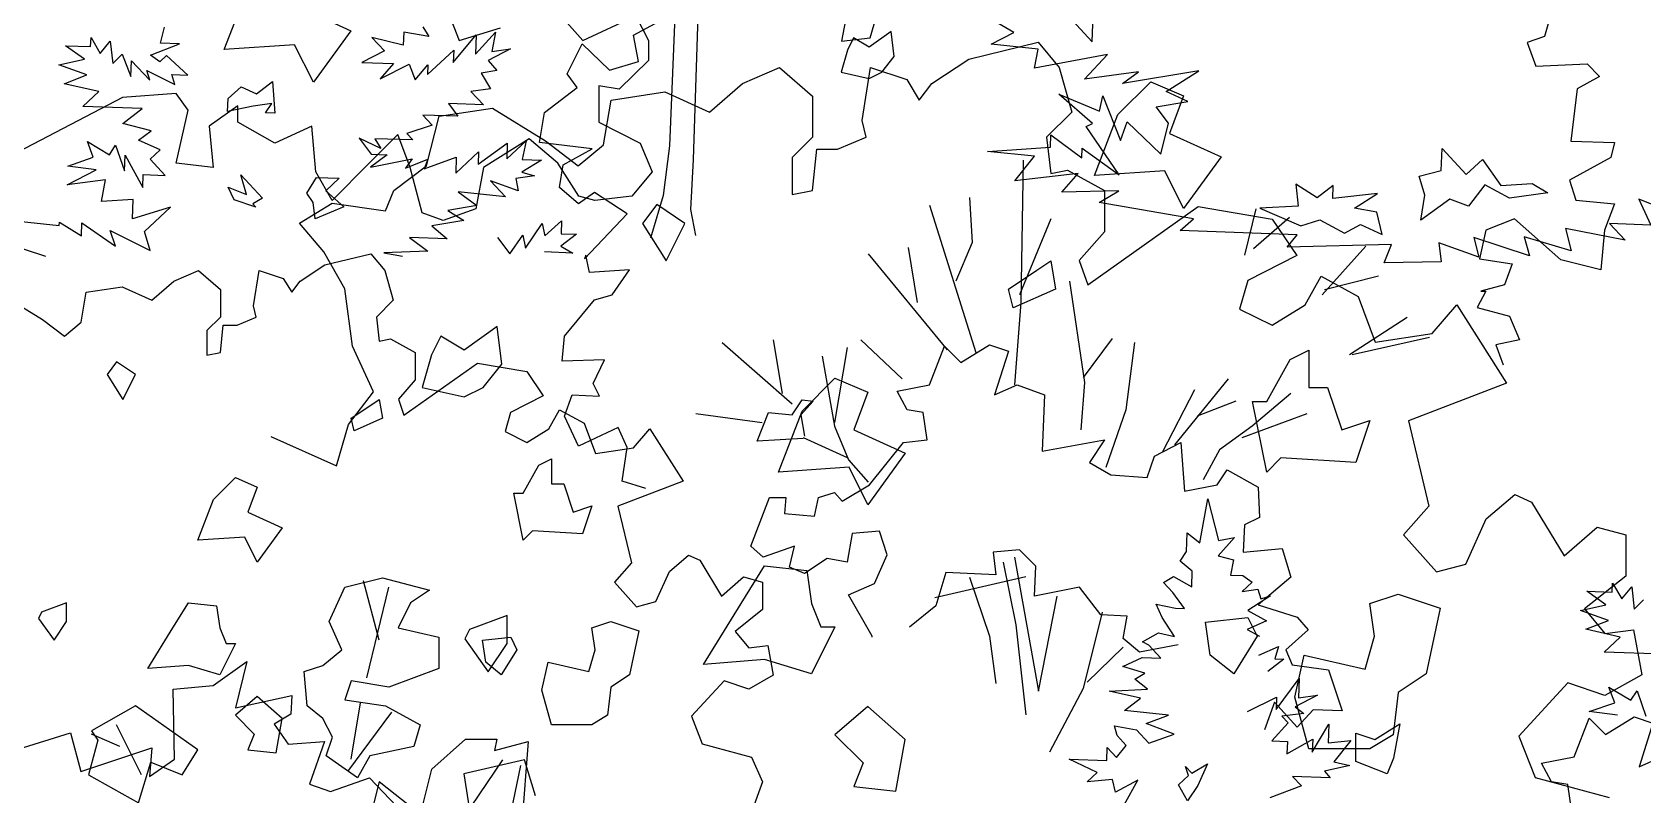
# Model space of a CAD drawing. Header units: inches. Extents: x -11 to 128, y 7 to 56.
# Drawn here: x 59.405 to 60.015, y 22.961 to 23.25 of the extents above; entities that cross this region are included whole.
import ezdxf

# ---------------------------------------------------------------- set-up
doc = ezdxf.new("R2010")
doc.units = ezdxf.units.IN
doc.header["$MEASUREMENT"] = 0
doc.layers.add('CAY', color=94, linetype='Continuous')
doc.layers.add('CAY-3', color=61, linetype='Continuous')
picture_1 = doc.add_image_def('image1.jpg', size_in_pixel=(1680, 1093))

# ---------------------------------------------------------------- blocks, each defined once
blk = doc.blocks.new('A$C76451831')
at = {"layer": 'CAY'}
for p, q in [((1479.9, 1929.8), (1538.3, 1944)), ((1538.3, 1944), (1555.9, 1922.7)), ((1448.6, 1909.2), (1479.9, 1929.8)), ((1288.9, 1909.2), (1320.1, 1922.7)), ((1320.1, 1922.7), (1347.8, 1898.6)), ((1389.7, 1877.9), (1396.8, 1922.7)), ((1396.8, 1922.7), (1427.4, 1912.7)), ((1555.9, 1922.7), (1566.6, 1885)), ((1261.1, 1885), (1288.9, 1909.2)), ((1427.4, 1912.7), (1438, 1895)), ((1438, 1895), (1448.6, 1909.2)), ((1171.5, 1857.3), (1178, 1895)), ((1178, 1895), (1223.4, 1902.1)), ((1223.4, 1902.1), (1261.1, 1885)), ((1347.8, 1898.6), (1347.8, 1863.8)), ((1022.3, 1839.6), (1033, 1881.5)), ((1033, 1881.5), (1077.8, 1888.5)), ((1077.8, 1888.5), (1122.6, 1860.8)), ((1393.2, 1863.8), (1389.7, 1877.9)), ((1566.6, 1885), (1545.3, 1863.8)), ((1347.8, 1863.8), (1330.7, 1846.6)), ((1369, 1853.7), (1393.2, 1863.8)), ((1545.3, 1863.8), (1548.9, 1833.1)), ((1122.6, 1860.8), (1150.3, 1839.6)), ((1150.3, 1839.6), (1171.5, 1857.3)), ((1347.8, 1818.9), (1351.4, 1853.7)), ((1351.4, 1853.7), (1369, 1853.7)), ((994.6, 1818.9), (1022.3, 1839.6)), ((1330.7, 1846.6), (1330.7, 1815.4)), ((1548.9, 1833.1), (1563, 1836)), ((1563, 1836), (1594.3, 1818.9)), ((915, 1791.2), (942.7, 1808.3)), ((942.7, 1808.3), (987.6, 1801.8)), ((987.6, 1801.8), (994.6, 1818.9)), ((1330.7, 1815.4), (1347.8, 1818.9)), ((1594.3, 1818.9), (1594.3, 1784.1)), ((1580.1, 1739.3), (1673.3, 1805.4)), ((1673.3, 1805.4), (1735.8, 1794.7)), ((1735.8, 1794.7), (1756.4, 1764.1)), ((935.7, 1767), (915, 1791.2)), ((1594.3, 1784.1), (1573, 1759.9)), ((953.4, 1735.8), (935.7, 1767)), ((1573, 1759.9), (1580.1, 1739.3)), ((1756.4, 1764.1), (1715.1, 1742.8)), ((1715.1, 1742.8), (1708.1, 1718.6)), ((1763.5, 1722.2), (1777.1, 1746.4)), ((1777.1, 1746.4), (1808.3, 1729.3)), ((959.8, 1687.4), (953.4, 1735.8)), ((1808.3, 1729.3), (1822.5, 1690.9)), ((1708.1, 1718.6), (1735.8, 1705.1)), ((1735.8, 1705.1), (1763.5, 1722.2)), ((1870.8, 1698), (1891.4, 1722.2)), ((1891.4, 1722.2), (1933.3, 1656.1)), ((977.5, 1649), (959.8, 1687.4)), ((1822.5, 1690.9), (1870.8, 1698)), ((956.3, 1621.3), (977.5, 1649)), ((1933.3, 1656.1), (1850.8, 1624.3)), ((946.3, 1586.5), (956.3, 1621.3)), ((1850.8, 1624.3), (1867.9, 1552.3)), ((890.9, 1611.3), (946.3, 1586.5)), ((1867.9, 1552.3), (1846.6, 1528.1)), ((1916.2, 1541.7), (1940.4, 1562.3)), ((1940.4, 1562.3), (1954.5, 1555.8)), ((1954.5, 1555.8), (1982.2, 1510.4)), ((1899.1, 1503.3), (1916.2, 1541.7)), ((1846.6, 1528.1), (1874.3, 1496.9)), ((1982.2, 1510.4), (2010, 1534.6)), ((2010, 1534.6), (2034.1, 1528.1)), ((2034.1, 1528.1), (2034.1, 1493.3)), ((1874.3, 1496.9), (1899.1, 1503.3)), ((2034.1, 1493.3), (1999.3, 1465.6)), ((4543.8, 1475.6), (4547, 1489.1)), ((4749, 1484.7), (4748.6, 1473.9)), ((4770.2, 1481.3), (4749, 1484.7)), ((4765, 1489.2), (4770.2, 1481.3)), ((4790.7, 1459.3), (4810.1, 1482.6)), ((4809.5, 1466.3), (4826.5, 1484.8)), ((4810.1, 1482.6), (4809.5, 1466.3)), ((4826.5, 1484.8), (4823.2, 1468.6)), ((4463.6, 1473.4), (4484.8, 1472.7)), ((4479.5, 1462), (4463.6, 1473.4)), ((4484.8, 1472.7), (4485.1, 1480.4)), ((4485.1, 1480.4), (4492.8, 1466.9)), ((4492.8, 1466.9), (4501.3, 1477.1)), ((4501.3, 1477.1), (4503.4, 1458.4)), ((4535.3, 1465.5), (4559.7, 1475)), ((4559.7, 1475), (4543.8, 1475.6)), ((4732.6, 1469), (4713.7, 1459.2)), ((4722.1, 1480.2), (4732.6, 1469)), ((4748.6, 1473.9), (4722.1, 1480.2)), ((4769, 1449.1), (4791.1, 1469.7)), ((4791.1, 1469.7), (4790.7, 1459.3)), ((4839.1, 1470.7), (4820.2, 1461)), ((4823.2, 1468.6), (4839.1, 1470.7)), ((1999.3, 1465.6), (2016.4, 1445)), ((4458, 1457.3), (4479.5, 1462)), ((4481.7, 1448.7), (4458, 1457.3)), ((4503.4, 1458.4), (4511.4, 1466.3)), ((4511.4, 1466.3), (4518.8, 1447.4)), ((4518.8, 1447.4), (4519.3, 1460.6)), ((4519.3, 1460.6), (4534.6, 1444.2)), ((4543.3, 1459.7), (4535.3, 1465.5)), ((4548.9, 1465), (4543.3, 1459.7)), ((4566.9, 1448.5), (4548.9, 1465)), ((4713.7, 1459.2), (4740.4, 1458.3)), ((4740.4, 1458.3), (4729, 1445.5)), ((4729, 1445.5), (4753.5, 1457.8)), ((4753.5, 1457.8), (4758.5, 1444.5)), ((4758.5, 1444.5), (4769.3, 1457.3)), ((4769.3, 1457.3), (4769, 1449.1)), ((4820.2, 1461), (4827.6, 1452.5)), ((2016.4, 1445), (2040.6, 1447.9)), ((2040.6, 1447.9), (2047.7, 1410.1)), ((4462.4, 1441.3), (4481.7, 1448.7)), ((4491.7, 1434.8), (4462.4, 1441.3)), ((4534.6, 1444.2), (4532.2, 1452.4)), ((4532.2, 1452.4), (4555.8, 1440.7)), ((4555.8, 1440.7), (4553.3, 1449)), ((4553.3, 1449), (4566.9, 1448.5)), ((4827.6, 1452.5), (4814.4, 1450.3)), ((4814.4, 1450.3), (4822.1, 1436.9)), ((4478.1, 1422.1), (4491.7, 1434.8)), ((4822.1, 1436.9), (4805.7, 1434.7)), ((4805.7, 1434.7), (4816.2, 1423.5)), ((4528.3, 1420.4), (4478.1, 1422.1)), ((4512, 1407.8), (4528.3, 1420.4)), ((4794.5, 1413.8), (4765.1, 1414.8)), ((4765.1, 1414.8), (4773, 1406.4)), ((4786.8, 1424.5), (4794.5, 1413.8)), ((4816.2, 1423.5), (4786.8, 1424.5)), ((1985.2, 1403.1), (1943.9, 1358.2)), ((2016.4, 1392.5), (1985.2, 1403.1)), ((2047.7, 1410.1), (2016.4, 1392.5)), ((4535.8, 1401.5), (4512, 1407.8)), ((4525.1, 1393.7), (4535.8, 1401.5)), ((4773, 1406.4), (4751.5, 1399.4)), ((4487, 1379.2), (4482, 1392.5)), ((4482, 1392.5), (4500.7, 1381.4)), ((4500.7, 1381.4), (4505.9, 1389.4)), ((4505.9, 1389.4), (4513.4, 1367.9)), ((4543.4, 1385.4), (4525.1, 1393.7)), ((4711.4, 1395.4), (4721.4, 1381.9)), ((4729.7, 1386.6), (4711.4, 1395.4)), ((4724.6, 1394.9), (4729.7, 1386.6)), ((4756.7, 1393.8), (4724.6, 1394.9)), ((4751.5, 1399.4), (4756.7, 1393.8)), ((4811.7, 1373.3), (4836.3, 1391)), ((4835.9, 1377.9), (4852.3, 1393.2)), ((4836.3, 1391), (4835.9, 1377.9)), ((4852.3, 1393.2), (4849, 1377.4)), ((4465.5, 1371.8), (4487, 1379.2)), ((4513.4, 1367.9), (4513.8, 1381)), ((4513.8, 1381), (4528.7, 1353.7)), ((4535, 1377.5), (4543.4, 1385.4)), ((4547.7, 1363.9), (4535, 1377.5)), ((4735, 1381.4), (4721, 1371)), ((4721, 1371), (4756.1, 1378)), ((4721.4, 1381.9), (4735, 1381.4)), ((4756.1, 1378), (4750.4, 1370)), ((4750.4, 1370), (4769.3, 1377.5)), ((4766.3, 1369.4), (4793.3, 1379.4)), ((4769.3, 1377.5), (4766.3, 1369.4)), ((4792.9, 1365.8), (4812.1, 1383.7)), ((4793.3, 1379.4), (4792.9, 1365.8)), ((4812.1, 1383.7), (4811.7, 1373.3)), ((4865.3, 1376.9), (4848.6, 1366.6)), ((4849, 1377.4), (4865.3, 1376.9)), ((4464.9, 1355.9), (4489.4, 1368.7)), ((4497.2, 1360.3), (4464.9, 1355.9)), ((4489.4, 1368.7), (4465.5, 1371.8)), ((4493.9, 1341.8), (4497.2, 1360.3)), ((4528.7, 1353.7), (4529.1, 1364.6)), ((4529.1, 1364.6), (4547.7, 1363.9)), ((4822.1, 1359.3), (4834.8, 1345.7)), ((4845.4, 1350.8), (4822.1, 1359.3)), ((4859.4, 1363.5), (4843.5, 1361.3)), ((4843.5, 1361.3), (4845.4, 1350.8)), ((4848.6, 1366.6), (4859.4, 1363.5)), ((1943.9, 1358.2), (1957.5, 1323.4)), ((4834.8, 1345.7), (4795, 1349.9)), ((4795, 1349.9), (4810.5, 1338.4)), ((4520.7, 1343.6), (4493.9, 1341.8)), ((4520.1, 1327.3), (4520.7, 1343.6)), ((4552.2, 1337), (4520.1, 1327.3)), ((4530.1, 1316.5), (4552.2, 1337)), ((4810.5, 1338.4), (4786.3, 1334.3)), ((4786.3, 1334.3), (4799.6, 1325.7)), ((1957.5, 1323.4), (2020, 1306.3)), ((4418.5, 1325.8), (4458.3, 1321.7)), ((4458.3, 1321.7), (4458.4, 1324.4)), ((4458.4, 1324.4), (4477, 1312.9)), ((4477, 1312.9), (4477.4, 1323.8)), ((4477.4, 1323.8), (4505.7, 1304.2)), ((4799.6, 1325.7), (4772.7, 1321.2)), ((4772.7, 1321.2), (4785.5, 1310.3)), ((4851.8, 1302.5), (4865.7, 1323.4)), ((4865.7, 1323.4), (4868.1, 1312.9)), ((4868.1, 1312.9), (4882.1, 1325.5)), ((4882.1, 1325.5), (4881.7, 1314.6)), ((4446.9, 1295.4), (4410.2, 1307.5)), ((4501.2, 1317.5), (4535, 1300.5)), ((4505.7, 1304.2), (4501.2, 1317.5)), ((4535, 1300.5), (4530.1, 1316.5)), ((4753.8, 1311.4), (4769.3, 1300)), ((4785.5, 1310.3), (4753.8, 1311.4)), ((4828.1, 1311.5), (4838.5, 1297.6)), ((4838.5, 1297.6), (4849.5, 1313.5)), ((4849.5, 1313.5), (4851.8, 1302.5)), ((4894.8, 1314.2), (4881.4, 1304.2)), ((4881.7, 1314.6), (4894.8, 1314.2)), ((4682.3, 1288.4), (4721.2, 1297.8)), ((4721.2, 1297.8), (4733, 1283.7)), ((4769.3, 1300), (4732.1, 1298.6)), ((4732.1, 1298.6), (4747.8, 1295.7)), ((4891.6, 1298.4), (4867.6, 1299.3)), ((4881.4, 1304.2), (4891.6, 1298.4)), ((4554.9, 1274.6), (4575.8, 1283.7)), ((4575.8, 1283.7), (4594.3, 1267.5)), ((4622.2, 1253.8), (4626.9, 1283.7)), ((4626.9, 1283.7), (4647.3, 1277)), ((4661.5, 1274.6), (4682.3, 1288.4)), ((4733, 1283.7), (4740.1, 1258.5)), ((4476.7, 1240), (4481, 1265.2)), ((4481, 1265.2), (4511.3, 1269.9)), ((4511.3, 1269.9), (4536.5, 1258.5)), ((4536.5, 1258.5), (4554.9, 1274.6)), ((4594.3, 1267.5), (4594.3, 1244.3)), ((4647.3, 1277), (4654.4, 1265.2)), ((4654.4, 1265.2), (4661.5, 1274.6)), ((4414.2, 1260.8), (4444.1, 1242.4)), ((4624.5, 1244.3), (4622.2, 1253.8)), ((4740.1, 1258.5), (4725.9, 1244.3)), ((4444.1, 1242.4), (4462.6, 1228.2)), ((4462.6, 1228.2), (4476.7, 1240)), ((4594.3, 1244.3), (4582.9, 1232.9)), ((4594.3, 1214.4), (4596.6, 1237.6)), ((4596.6, 1237.6), (4608.4, 1237.6)), ((4608.4, 1237.6), (4624.5, 1244.3)), ((4725.9, 1244.3), (4728.3, 1223.9)), ((4582.9, 1232.9), (4582.9, 1212.1)), ((4728.3, 1223.9), (4737.7, 1225.8)), ((4737.7, 1225.8), (4758.6, 1214.4)), ((4582.9, 1212.1), (4594.3, 1214.4)), ((4758.6, 1214.4), (4758.6, 1191.2)), ((5192.6, 1187), (5205.3, 1219.7)), ((5205.3, 1219.7), (5219, 1206)), ((5219, 1206), (5243.2, 1220.8)), ((5243.2, 1220.8), (5259.1, 1215.5)), ((5259.1, 1215.5), (5247.5, 1178.6)), ((4749.1, 1161.4), (4811.2, 1205.4)), ((4811.2, 1205.4), (4852.9, 1198.3)), ((4852.9, 1198.3), (4866.7, 1177.9)), ((4758.6, 1191.2), (4744.4, 1175.1)), ((5165.2, 1181.8), (5192.6, 1187)), ((5247.5, 1178.6), (5266.4, 1187)), ((5266.4, 1187), (5289.7, 1178.6)), ((4744.4, 1175.1), (4749.1, 1161.4)), ((4866.7, 1177.9), (4839.1, 1163.7)), ((5173.6, 1165.9), (5165.2, 1181.8)), ((5289.7, 1178.6), (5287.5, 1131.1)), ((4839.1, 1163.7), (4834.4, 1147.6)), ((4871.4, 1149.9), (4880.4, 1166.1)), ((4880.4, 1166.1), (4901.2, 1154.7)), ((5187.3, 1163.8), (5173.6, 1165.9)), ((5190.5, 1140.6), (5187.3, 1163.8)), ((4834.4, 1147.6), (4852.9, 1138.5)), ((4852.9, 1138.5), (4871.4, 1149.9)), ((4901.2, 1154.7), (4910.7, 1129.1)), ((4942.9, 1133.8), (4956.7, 1149.9)), ((4956.7, 1149.9), (4984.6, 1105.9)), ((4910.7, 1129.1), (4942.9, 1133.8)), ((5142, 1102.7), (5170.5, 1138.5)), ((5170.5, 1138.5), (5190.5, 1140.6)), ((5287.5, 1131.1), (5340.3, 1140.6)), ((5340.3, 1140.6), (5327.6, 1121.6)), ((5382.5, 1126.9), (5404.6, 1138.5)), ((5404.6, 1138.5), (5407.8, 1097.4)), ((5327.6, 1121.6), (5345.5, 1111.1)), ((5376.1, 1109), (5382.5, 1126.9)), ((5435.2, 1102.7), (5443.6, 1115.3)), ((5443.6, 1115.3), (5470, 1100.6)), ((4984.6, 1105.9), (4929.6, 1084.7)), ((5118.8, 1089), (5142, 1102.7)), ((5345.5, 1111.1), (5376.1, 1109)), ((5407.8, 1097.4), (5435.2, 1102.7)), ((5057.6, 1092.1), (5071.3, 1092.1)), ((5071.3, 1092.1), (5070.3, 1078.4)), ((5095.6, 1076.3), (5098.8, 1092.1)), ((5098.8, 1092.1), (5112.5, 1096.3)), ((5112.5, 1096.3), (5118.8, 1089)), ((5420.6, 1053.6), (5427.3, 1091)), ((5427.3, 1091), (5436.5, 1055.8)), ((5470, 1100.6), (5471.1, 1075.2)), ((4929.6, 1084.7), (4941, 1036.7)), ((5070.3, 1078.4), (5095.6, 1076.3)), ((5471.1, 1075.2), (5458.4, 1068.9)), ((5409.5, 1046.3), (5410, 1062.2)), ((5410, 1062.2), (5420.6, 1053.6)), ((5458.4, 1068.9), (5457.3, 1045.7)), ((5268.6, 1047.8), (5246.4, 1045.7)), ((5282.3, 1034.1), (5268.6, 1047.8)), ((5449.8, 1058.1), (5436.1, 1042.7)), ((5436.5, 1055.8), (5449.8, 1058.1)), ((5457.3, 1045.7), (5490, 1048.9)), ((5490, 1048.9), (5497.4, 1024.6)), ((4941, 1036.7), (4926.8, 1020.6)), ((4973.2, 1029.6), (4989.3, 1043.4)), ((4989.3, 1043.4), (4998.7, 1039.1)), ((4998.7, 1039.1), (5017.2, 1008.8)), ((5246.4, 1045.7), (5248.5, 1026.7)), ((5281.2, 1008.8), (5282.3, 1034.1)), ((5404.2, 1038.3), (5409.5, 1046.3)), ((5414.3, 1029.8), (5404.2, 1038.3)), ((5436.1, 1042.7), (5449.1, 1039.5)), ((5449.1, 1039.5), (5446.4, 1026.4)), ((4728.3, 971.5), (4715.1, 1021.6)), ((4926.8, 1020.6), (4945.3, 999.7)), ((4961.8, 1004.1), (4973.2, 1029.6)), ((5017.2, 1008.8), (5035.7, 1024.9)), ((5035.7, 1024.9), (5051.8, 1020.6)), ((5051.8, 1020.6), (5051.8, 997.4)), ((5273.8, 1025), (5197.2, 1007.3)), ((5206.3, 1028.8), (5197.9, 1000.4)), ((5248.5, 1026.7), (5206.3, 1028.8)), ((5390, 1020.2), (5398.3, 1025.4)), ((5397.8, 1011.8), (5390, 1020.2)), ((5398.3, 1025.4), (5413.9, 1016.7)), ((5413.9, 1016.7), (5414.3, 1029.8)), ((5446.4, 1026.4), (5456.8, 1026.1)), ((5464.8, 1020.4), (5456.3, 1012.5)), ((5456.8, 1026.1), (5464.8, 1020.4)), ((5497.4, 1024.6), (5470, 1001.4)), ((5768.6, 1012.1), (5768.9, 1019.8)), ((5768.9, 1019.8), (5776.6, 1006.4)), ((4717.8, 939.8), (4736.3, 1016.3)), ((5319.2, 1016.2), (5281.2, 1008.8)), ((5337.1, 993), (5319.2, 1016.2)), ((5407.8, 998.3), (5397.8, 1011.8)), ((5456.3, 1012.5), (5469.5, 1014.7)), ((5480.2, 1008.9), (5461.2, 996.5)), ((5469.5, 1014.7), (5472, 1006.5)), ((5472, 1006.5), (5480.2, 1008.9)), ((5747.3, 1012.8), (5768.6, 1012.1)), ((5763.2, 1001.4), (5747.3, 1012.8)), ((5776.6, 1006.4), (5785.1, 1016.5)), ((5785.1, 1016.5), (5787.1, 997.8)), ((5787.1, 997.8), (5795.1, 1005.7)), ((4945.3, 999.7), (4961.8, 1004.1)), ((5051.8, 997.4), (5028.6, 978.9)), ((5197.9, 1000.4), (5175.7, 982.4)), ((5359.3, 991.9), (5337.1, 993)), ((5389, 990.8), (5383.9, 1001.9)), ((5383.9, 1001.9), (5400.1, 998.6)), ((5400.1, 998.6), (5407.8, 998.3)), ((5461.2, 996.5), (5476.8, 987.8)), ((5470, 1001.4), (5502.7, 990.9)), ((5741.8, 996.7), (5763.2, 1001.4)), ((5765.5, 988.2), (5741.8, 996.7)), ((5028.6, 978.9), (5040, 965.1)), ((5356.1, 972.9), (5359.3, 991.9)), ((5399.3, 974.6), (5389, 990.8)), ((5476.8, 987.8), (5460.6, 980.6)), ((5460.6, 980.6), (5470.9, 974.8)), ((5512.2, 980.3), (5493.2, 963.4)), ((5502.7, 990.9), (5512.2, 980.3)), ((5746.2, 980.7), (5765.5, 988.2)), ((5775.4, 974.2), (5746.2, 980.7)), ((5040, 965.1), (5056.1, 967.1)), ((5056.1, 967.1), (5060.8, 941.9)), ((5369.8, 961.3), (5356.1, 972.9)), ((5402.5, 967.7), (5369.8, 961.3)), ((5372.4, 970.1), (5385.8, 977.8)), ((5377.7, 967.2), (5372.4, 970.1)), ((5387.7, 956.4), (5377.7, 967.2)), ((5385.8, 977.8), (5399.3, 974.6)), ((5470.3, 959), (5486.9, 966.1)), ((5486.9, 966.1), (5483.8, 955.8)), ((5761.9, 961.5), (5775.4, 974.2)), ((5355.8, 949.4), (5371.9, 957)), ((5371.9, 957), (5387.7, 956.4)), ((5491.5, 955.5), (5478, 945.1)), ((5483.8, 955.8), (5491.5, 955.5)), ((5493.2, 963.4), (5498.5, 950.8)), ((5812.1, 959.8), (5761.9, 961.5)), ((5060.8, 941.9), (5040, 930.1)), ((5374.2, 943.7), (5355.8, 949.4)), ((5365.8, 938.6), (5374.2, 943.7)), ((5376.4, 930.1), (5365.8, 938.6)), ((5485, 913.1), (5504.5, 939.2)), ((5498.5, 950.8), (5529.1, 946.6)), ((5504.5, 939.2), (5503.9, 922.9)), ((5529.1, 946.6), (5540.7, 911.8)), ((5019.2, 937.2), (4991.7, 907.3)), ((5040, 930.1), (5019.2, 937.2)), ((5344.2, 928.5), (5376.4, 930.1)), ((5370.7, 922.5), (5344.2, 928.5)), ((5519.9, 925), (5501, 915.3)), ((5503.9, 922.9), (5519.9, 925)), ((5770.8, 918.6), (5765.8, 931.9)), ((5765.8, 931.9), (5784.4, 920.9)), ((5784.4, 920.9), (5789.7, 928.8)), ((5789.7, 928.8), (5797.1, 907.3)), ((4701.9, 860.6), (4738.9, 910.7)), ((4704.6, 871.1), (4712.5, 918.7)), ((5357.2, 912.1), (5370.7, 922.5)), ((5394.2, 908.1), (5357.2, 912.1)), ((5460.9, 911.2), (5485.4, 923.5)), ((5483.7, 919.1), (5475.3, 895.9)), ((5502.7, 898.1), (5483.7, 919.1)), ((5485.4, 923.5), (5485, 913.1)), ((5501, 915.3), (5508.5, 909.6)), ((5516.4, 912.8), (5502.7, 898.1)), ((5540.7, 911.8), (5516.4, 912.8)), ((5749.2, 911.2), (5770.8, 918.6)), ((5773.1, 908.1), (5749.2, 911.2)), ((4527.8, 857.9), (4506.6, 900.2)), ((4991.7, 907.3), (5000.7, 884.1)), ((5351, 891), (5348.6, 899.3)), ((5348.6, 899.3), (5367.1, 895.9)), ((5375.4, 901.1), (5394.2, 908.1)), ((5399.1, 892.1), (5375.4, 901.1)), ((5495.1, 901.9), (5481.4, 886.5)), ((5508.5, 909.6), (5489.8, 907.5)), ((5489.8, 907.5), (5495.1, 901.9)), ((5515.5, 877.1), (5529.5, 900.7)), ((5529.5, 900.7), (5528.9, 884.8)), ((4509.3, 881.7), (4485.5, 892.2)), ((5000.7, 884.1), (5042.4, 872.7)), ((5358.4, 882.6), (5351, 891)), ((5367.1, 895.9), (5377.5, 884.7)), ((5377.5, 884.7), (5399.1, 892.1)), ((5481.4, 886.5), (5494.5, 886)), ((5494.1, 875.6), (5515.9, 888)), ((5494.5, 886), (5494.1, 875.6)), ((5515.9, 888), (5515.5, 877.1)), ((5528.9, 884.8), (5548, 886.9)), ((5548, 886.9), (5533.8, 868.8)), ((4781, 794.5), (4832.5, 870.4)), ((4850.9, 870.4), (4799.8, 858.6)), ((4860, 840.1), (4850.9, 870.4)), ((5042.4, 872.7), (5051.8, 851.9)), ((5310.5, 871.2), (5342.1, 870.1)), ((5334.1, 859.9), (5310.5, 871.2)), ((5342.1, 870.1), (5342.5, 880.9)), ((5342.5, 880.9), (5350.4, 872.5)), ((5350.4, 872.5), (5358.4, 882.6)), ((4799.8, 858.6), (4804.6, 826.3)), ((4826.2, 761), (4847.8, 865.6)), ((5325.6, 852), (5334.1, 859.9)), ((5498.9, 856.4), (5506.3, 848.5)), ((5530.6, 855.3), (5498.9, 856.4)), ((5547.3, 865.6), (5525.8, 860.9)), ((5525.8, 860.9), (5530.6, 855.3)), ((5533.8, 868.8), (5547.3, 865.6)), ((4728.3, 851.9), (4721.2, 824)), ((4760.5, 826.3), (4728.3, 851.9)), ((5051.8, 851.9), (5042.4, 826.3)), ((5347, 854), (5325.6, 852)), ((5349.4, 843.1), (5347, 854)), ((5368.3, 853.3), (5349.4, 843.1)), ((5356.7, 832.4), (5368.3, 853.3)), ((5506.3, 848.5), (5479.7, 838.5))]:
    blk.add_line(p, q, dxfattribs=at)
for points in [[(1240.2, 1791.1), (1216.4, 1806.9), (1204.5, 1791.1), (1224.3, 1759.4)], [(1537.1, 1751.5), (1548.9, 1759.4), (1552.9, 1735.6), (1517.3, 1719.8), (1513.3, 1735.6)], [(1085.8, 1672.3), (1081.8, 1704), (1054.1, 1684.2), (1034.3, 1696), (1026.4, 1680.2), (1018.5, 1652.5), (1054.1, 1644.6), (1069.9, 1652.5)], [(1750.8, 1676.2), (1766.7, 1684.2), (1766.7, 1652.5), (1782.5, 1652.5), (1794.4, 1616.8), (1818.1, 1624.8), (1806.3, 1589.1), (1742.9, 1593.1), (1731.1, 1581.2), (1719.2, 1640.6), (1731.1, 1640.6)], [(1339.1, 1632.7), (1366.8, 1660.4), (1394.5, 1648.5), (1382.7, 1616.8), (1426.2, 1597), (1394.5, 1553.5), (1378.7, 1585.2), (1319.3, 1581.2)], [(1287.7, 1470.3), (1307.5, 1502), (1343.1, 1498), (1347, 1470.3), (1355, 1450.5), (1366.8, 1450.5), (1347, 1410.9), (1307.5, 1422.8), (1256, 1418.8)], [(5162.8, 1464.3), (5160.2, 1485.4), (5141.7, 1472.2), (5128.5, 1480.1), (5123.3, 1469.6), (5118, 1451.1), (5141.7, 1445.8), (5152.3, 1451.1)], [(1754.8, 1391.1), (1762.7, 1426.7), (1814.2, 1414.8), (1822.1, 1442.6), (1818.1, 1470.3), (1841.9, 1478.2), (1877.5, 1466.3), (1865.7, 1410.9), (1841.9, 1395), (1837.9, 1359.4), (1818.1, 1347.5), (1766.7, 1347.5)], [(1058.5, 1448.2), (1054.5, 1440.3), (1074.3, 1412.6), (1090.2, 1436.3), (1090.2, 1460.1)], [(1683.5, 1426.7), (1679.6, 1454.5), (1715.2, 1458.4), (1723.1, 1442.6), (1703.3, 1410.9)], [(4640.1, 1416.5), (4632.4, 1416.7), (4637.7, 1424.7), (4621.8, 1422.5), (4600.3, 1417.9), (4600.7, 1428.7), (4611.9, 1438.8), (4624.8, 1432.9), (4638.3, 1443.3)], [(5351.5, 1415.3), (5379.2, 1443), (5406.9, 1431.1), (5395, 1399.4), (5438.6, 1379.6), (5406.9, 1336.1), (5391, 1367.8), (5331.7, 1363.8)], [(1418.3, 1311.9), (1426.2, 1355.4), (1394.5, 1383.2), (1366.8, 1359.4), (1390.6, 1335.6), (1382.7, 1315.8)], [(4624.2, 1337.2), (4605.8, 1343.3), (4600.8, 1353.9), (4616.4, 1347.9), (4611.6, 1364.4), (4629.9, 1344.7), (4621.6, 1340)], [(4672.4, 1341), (4667.2, 1348.9), (4675.4, 1362.2), (4694.4, 1361.5), (4683.1, 1351), (4698.5, 1337.4), (4674.2, 1327.3)], [(4522.5, 1195.9), (4506.6, 1206.4), (4498.7, 1195.9), (4511.9, 1174.8)], [(4720.4, 1169.5), (4728.3, 1174.8), (4731, 1158.9), (4707.2, 1148.4), (4704.6, 1158.9)], [(4862.9, 1119.3), (4873.5, 1124.6), (4873.5, 1103.5), (4884.1, 1103.5), (4892, 1079.7), (4907.8, 1085), (4899.9, 1061.2), (4857.7, 1063.9), (4849.7, 1055.9), (4841.8, 1095.6), (4849.7, 1095.6)], [(4588.5, 1090.3), (4606.9, 1108.8), (4625.4, 1100.8), (4617.5, 1079.7), (4646.5, 1066.5), (4625.4, 1037.5), (4614.9, 1058.6), (4575.3, 1055.9)], [(4709.9, 855.3), (4683.5, 873.8), (4688.8, 889.6), (4680.8, 905.5), (4667.6, 916), (4665, 945.1), (4680.8, 950.3), (4696.7, 963.5), (4686.1, 987.3), (4699.3, 1016.3), (4731, 1024.3), (4770.6, 1013.7), (4754.7, 1003.1), (4744.2, 982), (4778.5, 974.1), (4778.5, 947.7), (4757.4, 939.8), (4736.3, 931.9), (4704.6, 937.1), (4699.3, 921.3), (4733.6, 916), (4762.7, 900.2), (4757.4, 881.7), (4720.4, 873.8)], [(4443.3, 995.2), (4440.7, 989.9), (4453.9, 971.5), (4464.4, 987.3), (4464.4, 1003.1)], [(4554.1, 982), (4567.3, 1003.1), (4591.1, 1000.5), (4593.7, 982), (4599, 968.8), (4606.9, 968.8), (4593.7, 942.4), (4567.3, 950.3), (4533, 947.7)], [(4865.6, 929.2), (4870.9, 953), (4905.2, 945.1), (4910.4, 963.5), (4907.8, 982), (4923.6, 987.3), (4947.4, 979.4), (4939.5, 942.4), (4923.6, 931.9), (4921, 908.1), (4907.8, 900.2), (4873.5, 900.2)], [(4818.1, 953), (4815.4, 971.5), (4839.2, 974.1), (4844.5, 963.5), (4831.3, 942.4)], [(4562.1, 857.9), (4575.3, 879), (4522.5, 916), (4485.5, 894.9), (4490.8, 887), (4482.9, 857.9), (4525.1, 834.2), (4535.7, 868.5)], [(4641.2, 876.4), (4646.5, 905.5), (4625.4, 923.9), (4606.9, 908.1), (4622.8, 892.2), (4617.5, 879)], [(5552.4, 869.2), (5552.4, 892.9), (5568.2, 887.7), (5589.3, 900.9), (5584, 871.8), (5578.8, 858.6)], [(5402.6, 849.4), (5411, 857.2), (5408.6, 865), (5413.8, 859.4), (5427.2, 867.1), (5418.9, 848.8), (5410.3, 835.9)], [(1037.6, 376.9), (1009.9, 384), (971.5, 373.4), (971.5, 352.7), (988.6, 342.1), (982.2, 307.9), (1006.3, 310.8), (1016.4, 345.6), (1027, 349.2), (1061.8, 363.3)], [(1474.2, 178.1), (1469.4, 194.1), (1488.1, 198.9), (1488.8, 217.4), (1509.3, 195.4), (1522.9, 208.1), (1538.4, 186.2), (1564.8, 188), (1578.1, 179.9), (1545.8, 175.6), (1524.8, 186.7), (1511.1, 168.6), (1495.4, 174.6), (1470.8, 156.9)], [(1438.2, 144.9), (1433.9, 163.6), (1414.9, 167), (1434.4, 179.5), (1396.7, 175.3), (1397, 186.2), (1383.5, 175.8), (1365.4, 187.3), (1367.4, 168.6), (1335.2, 167), (1369.6, 152.2), (1385.6, 157.1), (1406.5, 146), (1419.9, 153.2)]]:
    blk.add_lwpolyline(points, close=True, dxfattribs=at)
for points in [[(4953.2, 1099.5), (4933.2, 1105.8), (4937.4, 1134.3), (4930, 1151.2), (4896.3, 1135.4), (4884.7, 1160.7), (4891, 1178.6), (4914.2, 1177.5), (4908.9, 1188.1), (4918.4, 1208.1), (4882.5, 1207.1), (4884.7, 1228.2), (4910, 1258.8), (4924.7, 1263), (4939.5, 1284.1), (4905.7, 1282), (4902.6, 1296.7), (4901.5, 1293.6), (4937.4, 1331.5), (4910, 1349.5), (4896.3, 1340), (4880.4, 1353.7), (4883.6, 1372.7), (4907.9, 1386.4), (4863.6, 1391.6), (4867.8, 1417), (4895.2, 1438.1), (4886.8, 1449.7), (4899.4, 1475), (4922.6, 1452.8), (4946.9, 1460.2), (4942.7, 1482.3), (4972.2, 1498.2)], [(5720, 1510.8), (5711.5, 1481.3), (5696.8, 1476), (5704.1, 1456), (5747.4, 1458.1), (5757.9, 1447.5), (5738.9, 1437), (5733.7, 1392.7), (5770.6, 1391.6), (5767.4, 1379), (5732.6, 1360), (5737.9, 1343.1), (5770.6, 1340), (5762.2, 1317.8), (5759, 1284.1), (5725.2, 1292.5), (5686.2, 1327.3), (5662, 1317.8), (5656.7, 1293.6), (5684.1, 1289.3), (5677.8, 1271.4), (5657.7, 1266.1), (5662, 1266.1), (5654.6, 1252.4), (5682, 1245), (5690.4, 1225), (5670.4, 1220.8), (5676.7, 1203.9)], [(677.6, 1347.3), (721.9, 1361), (730.4, 1328.3), (790.5, 1348.3), (788.4, 1324.1), (809.5, 1338.8), (808.4, 1397.9), (842.2, 1401.1), (870.6, 1421.1), (861.1, 1382.1), (908.6, 1392.6), (907.6, 1376.8), (893.8, 1368.4), (905.4, 1351.5), (936, 1353.6), (923.4, 1317.7), (941.3, 1311.4), (974, 1323), (997.2, 1298.7)], [(1018.3, 1296.6), (1026.7, 1330.4), (1055.2, 1355.7), (1081.6, 1355.7), (1079.5, 1346.2), (1107.9, 1353.6), (1102.7, 1284)], [(5271.7, 1376.9), (5269.6, 1256.6), (5264.3, 1187)], [(5192.6, 1338.9), (5231.6, 1214.5)], [(5226.4, 1345.2), (5228.5, 1307.3), (5214.8, 1274.6)], [(5467.9, 1335.7), (5458.4, 1296.7)], [(5294.9, 1327.3), (5268.6, 1263)], [(5496.4, 1328.4), (5465.8, 1302)], [(5140.9, 1297.8), (5207.4, 1216.6)], [(5174.7, 1303.1), (5182.1, 1256.6)], [(5560.7, 1304.1), (5523.8, 1263)], [(5571.3, 1278.8), (5525.9, 1267.2)], [(5310.7, 1274.6), (5323.4, 1189.1), (5320.2, 1149.1)], [(5595.5, 1244), (5547, 1212.3)], [(5060.8, 1225), (5068.2, 1179.7)], [(5134.6, 1225), (5169.4, 1192.3)], [(5346.6, 1226.1), (5322.3, 1193.4)], [(5614.5, 1227.1), (5549.1, 1212.3)], [(1170.6, 332.4), (1193.7, 307.5), (1194.8, 337)], [(1699.6, 157), (1654.9, 174.5), (1665, 152.8), (1630.2, 154), (1643.3, 140), (1592.9, 149.9), (1597.7, 131.1), (1558.2, 142.9), (1562.6, 126.9), (1515.6, 142.2), (1520, 125.7), (1486, 137.8), (1488.1, 121.8), (1440.1, 120.8), (1446.1, 136.4), (1358.1, 134.1), (1366.6, 144.6), (1267.9, 148.1), (1279.1, 158.1), (1199.4, 171.8), (1216.1, 181.6), (1168, 180.6), (1181.7, 196.4), (1128.5, 190.1), (1145, 210.9), (1105.3, 215), (1158.5, 218.6), (1158.8, 229), (1184.9, 209.5), (1185.2, 217.6), (1216.5, 195.2), (1188.5, 236.1), (1194, 238.6), (1165.5, 263.2), (1199.8, 248.8), (1202.6, 261.9), (1217.6, 224.2), (1223.1, 239.9), (1251.6, 212.6), (1257.9, 238.7), (1247.6, 252.6), (1274.4, 257.1), (1256.2, 265.5), (1283.5, 283.1), (1219.2, 272.2), (1232.7, 282.1), (1187.2, 276), (1206.5, 296.7), (1144.9, 285.2), (1148.2, 301.4), (1108.5, 305.5), (1127.4, 315.3), (1098.5, 332.2)], [(5017.5, 1222.9), (5076.6, 1171.2)], [(5101.9, 1211.3), (5112.5, 1152.2), (5124.1, 1123.8), (5140.9, 1104.8)], [(5123, 1218.7), (5112.5, 1155.4)], [(5365.6, 1222.9), (5358.2, 1165.9), (5341.3, 1117.4)], [(5416.2, 1182.8), (5388.8, 1130.1)], [(5444.7, 1192.3), (5399.3, 1136.4)], [(5086.1, 1141.7), (5047.1, 1139.6), (5056.6, 1163.8), (5076.6, 1161.7), (5085, 1174.4), (5094.5, 1173.3), (5084, 1161.7), (5087.2, 1143.8)], [(5451, 1173.3), (5418.3, 1160.7)], [(5497.4, 1179.7), (5464.7, 1152.2), (5437.3, 1132.2), (5423.6, 1106.9)], [(4995.4, 1162.8), (5051.3, 1155.4)], [(5456.3, 1142.7), (5511.1, 1162.8)], [(5086.1, 1142.7), (5123, 1125.9)], [(5144.1, 974), (5144.1, 975), (5124.1, 1009.8), (5146.2, 1019.3), (5156.8, 1043.6), (5150.4, 1063.6), (5127.2, 1061.5), (5123, 1037.3), (5106.1, 1040.4), (5087.2, 1027.8), (5074.5, 1033.1), (5078.7, 1051), (5052.3, 1041.5), (5041.8, 1051), (5057.6, 1092.1)], [(5254.8, 1037.3), (5265.4, 984.5), (5273.8, 908.6)], [(5264.3, 1041.5), (5284.4, 928.6), (5300.2, 1008.8)], [(5226.4, 1024.6), (5243.2, 975), (5248.5, 935)], [(5338.2, 995.1), (5322.3, 930.7), (5293.9, 877)], [(5356.1, 965.6), (5325.5, 936)], [(774.7, 655.4), (791.5, 634.3), (850.6, 524.6), (847.4, 444.5), (842.2, 343.2), (836.9, 219.8), (831.6, 177.6), (821.1, 141.8)], [(888.6, 656.4), (872.7, 530.9), (866.4, 466.6), (861.1, 337.9), (856.9, 208.2), (854.8, 166), (859, 143.9)]]:
    blk.add_lwpolyline(points, dxfattribs=at)
at = {"layer": 'CAY-3'}
for p, q in [((646, 343.5), (659.6, 308.7)), ((739.2, 336.4), (763.9, 308.7)), ((763.9, 308.7), (808.7, 329.4)), ((808.7, 329.4), (819.4, 308.7)), ((659.6, 308.7), (694.4, 319.3)), ((819.4, 308.7), (819.4, 291.6)), ((819.4, 291.6), (794.6, 267.4)), ((375.4, 260.4), (274.7, 207.8)), ((420.8, 263.9), (375.4, 260.4)), ((430.8, 249.7), (420.8, 263.9)), ((794.6, 267.4), (777.5, 270.4)), ((777.5, 270.4), (777.5, 239.7)), ((420.8, 204.9), (430.8, 249.7)), ((472.7, 253.3), (448.5, 236.2)), ((472.7, 239.7), (472.7, 253.3)), ((448.5, 236.2), (452, 201.4)), ((503.9, 222), (472.7, 239.7)), ((535.2, 236.2), (503.9, 222)), ((538.7, 197.8), (535.2, 236.2)), ((777.5, 239.7), (812.3, 222)), ((607.7, 229.1), (583.5, 204.9)), ((618.3, 201.4), (607.7, 229.1)), ((718.5, 225.5), (680.2, 201.4)), ((742.7, 204.9), (718.5, 225.5)), ((812.3, 222), (822.3, 197.8)), ((452, 201.4), (420.8, 204.9)), ((583.5, 204.9), (552.3, 173.6)), ((760.4, 177.2), (742.7, 204.9)), ((552.3, 173.6), (538.7, 197.8)), ((628.3, 163), (618.3, 201.4)), ((680.2, 201.4), (673.7, 166.6)), ((822.3, 197.8), (805.2, 177.2)), ((774, 173.6), (760.4, 177.2)), ((805.2, 177.2), (774, 173.6)), ((673.7, 166.6), (646, 156.5)), ((646, 156.5), (628.3, 163))]:
    blk.add_line(p, q, dxfattribs=at)
blk.add_lwpolyline([(5734.4, 826.6), (5731.2, 849.8), (5717.5, 851.9), (5709, 867.8), (5736.5, 873), (5749.1, 905.7), (5762.8, 892), (5787.1, 906.8), (5802.9, 901.5), (5791.3, 864.6), (5810.3, 873), (5833.5, 864.6), (5831.4, 817.1)], dxfattribs=at)
blk.add_lwpolyline([(481.1, 352.5), (508.8, 380.2), (536.5, 368.3), (524.6, 336.6), (568.2, 316.8), (536.5, 273.3), (520.7, 305), (461.3, 301)], close=True, dxfattribs=at)

msp = doc.modelspace()

# ---------------------------------------------------------------- block references
at = {"layer": 'CAY', "xscale": 0.0004489089019145984, "yscale": 0.0004489089019145984, "zscale": 0.0004489089019145984}
for p in [(59.27057, 23.10798), (57.4138, 22.58311), (59.0954, 22.37316)]:
    msp.add_blockref('A$C76451831', p, dxfattribs=at)

# ---------------------------------------------------------------- pictures from other files: only their frames are drawn
image = msp.add_image(picture_1, insert=(12.49661, 7.37723), size_in_units=(74.4025, 48.40591))
image.dxf.flags = 6

doc.saveas('drawing.dxf')
